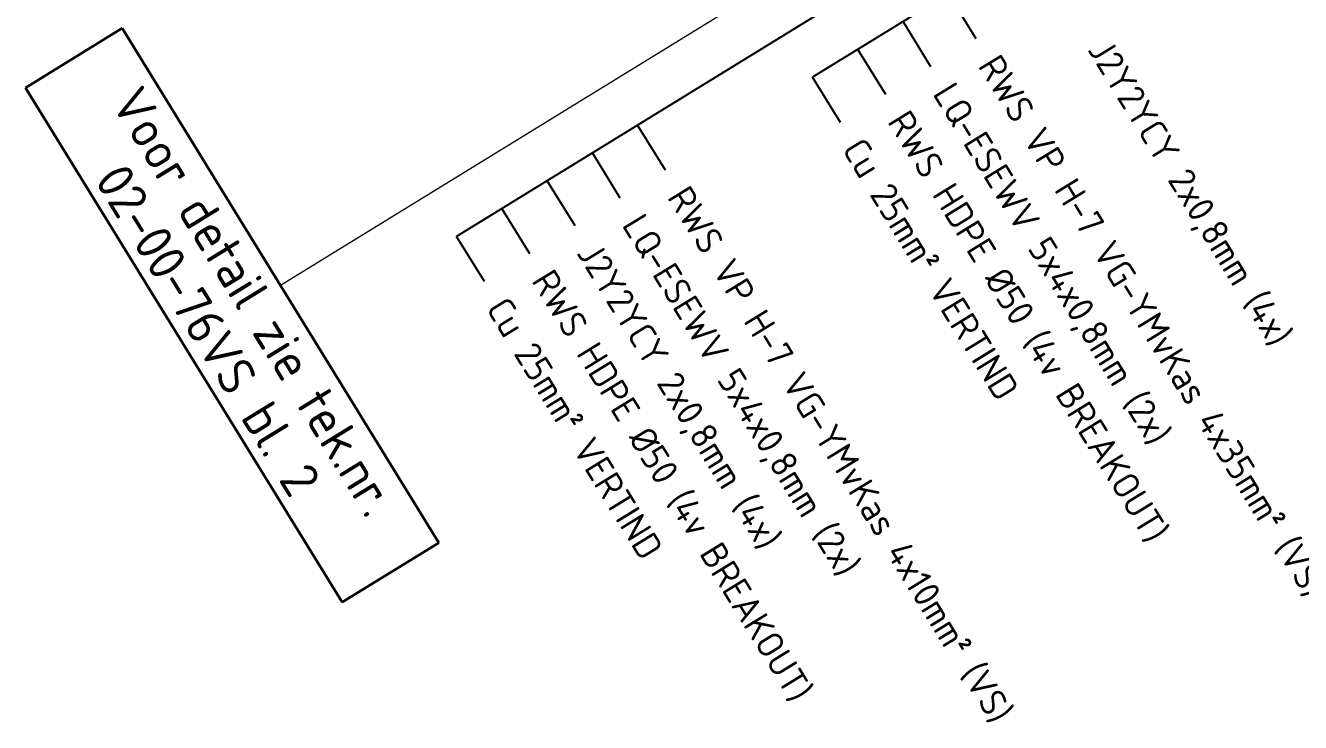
# Model space of a CAD drawing. Header units: metres. Extents: x 134219 to 139178, y 438661 to 444352.
# Drawn here: x 136145.4 to 136265.3, y 441677.1 to 441742.7 of the extents above; entities that cross this region are included whole.
import ezdxf
from ezdxf.enums import TextEntityAlignment as Align

# ---------------------------------------------------------------- set-up
doc = ezdxf.new("R2010")
doc.units = ezdxf.units.M
for name, color, linetype, lineweight in [('N-WE-KL-ET_LS_OV-T35', 3, 'Continuous', 35), ('N-WE-KL-ET_LS_OV_KABEL-T25', 7, 'Continuous', 25), ('X-XX-AL-AANPIJLING-G', 7, 'Continuous', 18), ('X-XX-AL-AANPIJLING-S', 7, 'Continuous', 25)]:
    doc.layers.add(name, color=color, linetype=linetype, lineweight=lineweight)
doc.styles.add('ISO18', font='NLCS-ISO.ttf')
doc.styles.add('NLCS-ISO', font='NLCS-ISO.ttf')
doc.dimstyles.new('UTD', dxfattribs={"dimtxt": 1.8, "dimasz": 1.8, "dimexe": 0, "dimexo": 0, "dimgap": 0.5, "dimtad": 1, "dimdec": 1, "dimzin": 1, "dimdsep": 46, "dimtxsty": 'ISO18', "dimcen": 2.5, "dimclrd": 256, "dimclre": 256, "dimclrt": 1, "dimadec": 0, "dimazin": 0, "dimtfac": 1, "dimtdec": 1, "dimtmove": 0, "dimatfit": 3, "dimfxl": 0, "dimlwd": -1, "dimlwe": -1, "dimarcsym": 0})

msp = doc.modelspace()

# ---------------------------------------------------------------- linework, layer by layer
at = {"layer": 'N-WE-KL-ET_LS_OV-T35'}
for p, q in [((136145.35, 441736.82), (136154.43, 441742.41)), ((136154.43, 441742.41), (136184.21, 441694)), ((136145.35, 441736.82), (136175.14, 441688.41)), ((136175.14, 441688.41), (136184.21, 441694))]:
    msp.add_line(p, q, dxfattribs=at)
at = {"layer": 'X-XX-AL-AANPIJLING-S'}
for p, q in [((136284.09, 441777.63), (136219.37, 441737.81)), ((136267.26, 441772.89), (136185.89, 441722.83)), ((136234.76, 441741.42), (136232.14, 441745.67)), ((136230.5, 441738.8), (136227.88, 441743.05)), ((136226.25, 441736.18), (136223.63, 441740.43)), ((136221.99, 441733.56), (136219.37, 441737.81)), ((136205.54, 441729.05), (136202.92, 441733.31)), ((136201.28, 441726.43), (136198.66, 441730.69)), ((136197.03, 441723.81), (136194.41, 441728.07)), ((136192.77, 441721.19), (136190.15, 441725.45)), ((136188.51, 441718.57), (136185.89, 441722.83))]:
    msp.add_line(p, q, dxfattribs=at)

# ---------------------------------------------------------------- texts
at = {"layer": 'N-WE-KL-ET_LS_OV-T35', "style": 'NLCS-ISO'}
for s, p in [('Voor detail zie tek.nr.', (136165.38, 441715.78)), ('02-00-76VS bl. 2', (136161.02, 441713.09))]:
    msp.add_text(s, height=3.5, rotation=301.6008, dxfattribs=at).set_placement(p, align=Align.CENTER)
at = {"layer": 'N-WE-KL-ET_LS_OV_KABEL-T25', "style": 'NLCS-ISO'}
for s, p in [('RWS VP H-7 VG-YMvKas 4x35mm² (VS)', (136235.92, 441739.53)), ('J2Y2YCY 2x0,8mm (4x) ', (136246.23, 441741.06)), ('LQ-ESEWV 5x4x0,8mm (2x)', (136231.66, 441736.91)), ('RWS HDPE Ø50 (4v BREAKOUT)', (136227.4, 441734.29)), ('Cu 25mm² VERTIND', (136223.14, 441731.67)), ('RWS VP H-7 VG-YMvKas 4x10mm² (VS)', (136206.7, 441727.17)), ('LQ-ESEWV 5x4x0,8mm (2x)', (136202.44, 441724.55)), ('J2Y2YCY 2x0,8mm (4x) ', (136198.18, 441721.93)), ('RWS HDPE Ø50 (4v BREAKOUT)', (136193.93, 441719.31)), ('Cu 25mm² VERTIND', (136189.67, 441716.69))]:
    msp.add_text(s, height=2.5, rotation=301.6008, dxfattribs=at).set_placement(p, align=Align.MIDDLE_LEFT)

# ---------------------------------------------------------------- leaders
at = {"layer": 'X-XX-AL-AANPIJLING-G'}
msp.add_leader([(136248.16, 441766.7), (136169.32, 441718.2)], dimstyle='UTD', override={"dimasz": 3.5, "dimfxl": 0}, dxfattribs=at)

doc.saveas('drawing.dxf')
